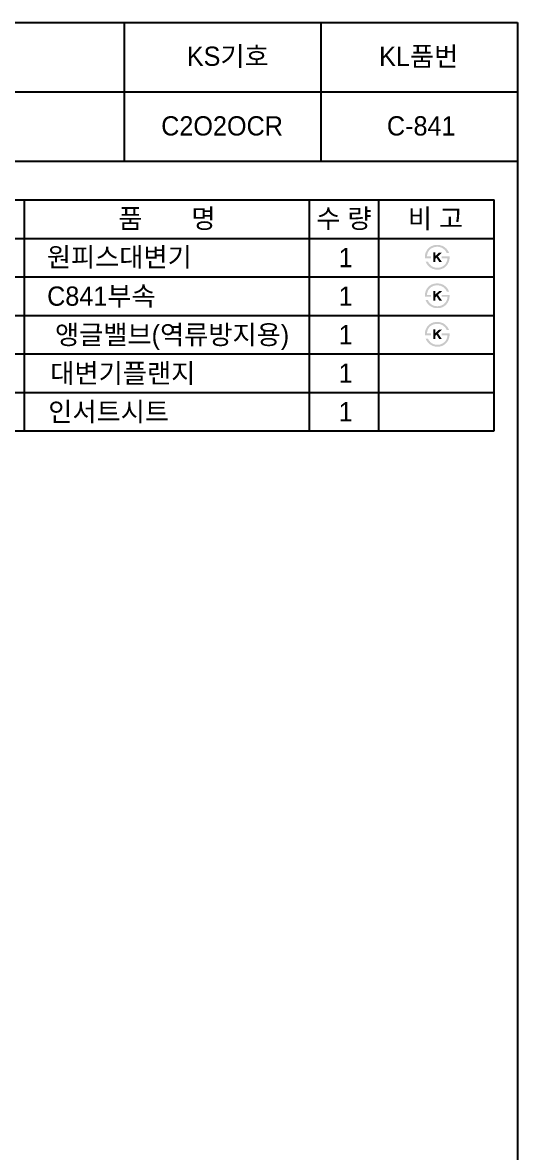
# Model space of a CAD drawing. Header units: millimetres. Extents: x 4660 to 14520, y -4429 to -1100.
# Drawn here: x 7942 to 8585, y -2566 to -1100 of the extents above; entities that cross this region are included whole.
import ezdxf
from ezdxf.enums import TextEntityAlignment as Align

# ---------------------------------------------------------------- set-up
doc = ezdxf.new("R2010")
doc.units = ezdxf.units.MM
doc.layers.add('TEXT', color=7, linetype='Continuous')
doc.layers.add('도각라인', color=255, linetype='Continuous')
doc.styles.add('타이틀', font='H2GTRM.TTF', dxfattribs={"height": 25})

msp = doc.modelspace()

# ---------------------------------------------------------------- hatches: boundary and pattern name
at = {"layer": 'TEXT'}
for points in [[(8464.7, -1405.7), (8464.7, -1405.3), (8464.7, -1404.9), (8464.7, -1404.5), (8464.7, -1404), (8464.7, -1403.6), (8464.7, -1403.2), (8464.7, -1402.8), (8464.8, -1402.4), (8464.8, -1402.1), (8464.9, -1401.7), (8464.9, -1401.3), (8465, -1400.9), (8465.1, -1400.5), (8465.2, -1400.1), (8465.3, -1399.7), (8465.4, -1399.3), (8465.5, -1398.9), (8465.7, -1398.6), (8465.8, -1398.2), (8465.9, -1397.8), (8466.1, -1397.5), (8466.3, -1397.1), (8466.4, -1396.8), (8466.6, -1396.4), (8466.8, -1396.1), (8467, -1395.7), (8467.2, -1395.4), (8467.4, -1395.1), (8467.6, -1394.8), (8467.8, -1394.5), (8468.1, -1394.2), (8468.6, -1393.5), (8468.9, -1393.2), (8469.1, -1392.9), (8469.4, -1392.6), (8469.7, -1392.4), (8470, -1392.1), (8470.3, -1391.8), (8470.6, -1391.6), (8470.9, -1391.3), (8471.3, -1391.1), (8471.6, -1390.9), (8471.9, -1390.7), (8472.3, -1390.5), (8472.6, -1390.3), (8473, -1390.1), (8473.4, -1389.9), (8473.8, -1389.7), (8474.2, -1389.6), (8474.6, -1389.4), (8475, -1389.3), (8475.4, -1389.1), (8475.9, -1389), (8476.3, -1388.9), (8476.7, -1388.8), (8477.2, -1388.7), (8477.7, -1388.6), (8478.1, -1388.5), (8478.6, -1388.5), (8479.1, -1388.4), (8479.5, -1388.4), (8480, -1388.4), (8480.5, -1388.4), (8481.3, -1388.4), (8481.7, -1388.4), (8482, -1388.4), (8482.4, -1388.5), (8482.8, -1388.5), (8483.1, -1388.6), (8483.5, -1388.6), (8483.8, -1388.7), (8484.2, -1388.7), (8484.5, -1388.8), (8484.9, -1388.9), (8485.2, -1389), (8485.5, -1389.1), (8485.9, -1389.2), (8486.2, -1389.3), (8486.5, -1389.4), (8486.8, -1389.5), (8487.1, -1389.6), (8487.5, -1389.7), (8487.8, -1389.9), (8488.1, -1390), (8488.4, -1390.2), (8488.7, -1390.3), (8489, -1390.5), (8489.2, -1390.6), (8489.5, -1390.8), (8489.8, -1391), (8490.1, -1391.2), (8490.4, -1391.4), (8490.6, -1391.6), (8490.9, -1391.8), (8491.3, -1392.1), (8491.7, -1392.5), (8492.1, -1392.9), (8492.5, -1393.2), (8492.9, -1393.6), (8493.2, -1394), (8493.6, -1394.5), (8493.9, -1394.9), (8494.2, -1395.4), (8494.5, -1395.8), (8494.8, -1396.3), (8495.1, -1396.8), (8495.4, -1397.3), (8495.6, -1397.9), (8495.9, -1398.4), (8496.1, -1398.9), (8496.1, -1398.9), (8493, -1398.9), (8493, -1398.9), (8492.9, -1398.8), (8492.9, -1398.6), (8492.8, -1398.4), (8492.7, -1398.2), (8492.7, -1398.1), (8492.6, -1397.9), (8492.5, -1397.7), (8492.4, -1397.6), (8492.3, -1397.4), (8492.2, -1397.2), (8492.1, -1397.1), (8492, -1396.9), (8491.9, -1396.7), (8491.8, -1396.6), (8491.7, -1396.4), (8491.6, -1396.2), (8491.4, -1396.1), (8491.3, -1395.9), (8491.1, -1395.6), (8490.8, -1395.3), (8490.5, -1395), (8490.2, -1394.7), (8489.8, -1394.4), (8489.5, -1394.1), (8489.1, -1393.8), (8488.9, -1393.6), (8488.7, -1393.4), (8488.4, -1393.2), (8488.2, -1393.1), (8488, -1392.9), (8487.7, -1392.8), (8487.5, -1392.6), (8487.2, -1392.5), (8487, -1392.4), (8486.7, -1392.2), (8486.5, -1392.1), (8486.2, -1392), (8486, -1391.9), (8485.7, -1391.8), (8485.5, -1391.7), (8485.2, -1391.6), (8485, -1391.5), (8484.7, -1391.4), (8484.4, -1391.4), (8484.2, -1391.3), (8483.9, -1391.2), (8483.6, -1391.2), (8483.3, -1391.1), (8483.1, -1391.1), (8482.8, -1391), (8482.5, -1391), (8482.2, -1390.9), (8482, -1390.9), (8481.7, -1390.9), (8481.4, -1390.9), (8481.1, -1390.9), (8480.8, -1390.9), (8480.5, -1390.9), (8480.1, -1390.9), (8479.8, -1390.9), (8479.4, -1390.9), (8479.1, -1391), (8478.8, -1391), (8478.4, -1391), (8478.1, -1391.1), (8477.8, -1391.1), (8477.5, -1391.2), (8477.2, -1391.3), (8476.9, -1391.3), (8476.6, -1391.4), (8476.3, -1391.5), (8476, -1391.6), (8475.7, -1391.7), (8475.4, -1391.8), (8475.1, -1391.9), (8474.8, -1392.1), (8474.6, -1392.2), (8474.3, -1392.3), (8474, -1392.5), (8473.7, -1392.6), (8473.5, -1392.8), (8473.2, -1392.9), (8473, -1393.1), (8472.7, -1393.3), (8472.5, -1393.4), (8472.2, -1393.6), (8472, -1393.8), (8471.8, -1394), (8471.5, -1394.2), (8471.3, -1394.4), (8471.1, -1394.7), (8470.8, -1394.9), (8470.6, -1395.1), (8470.4, -1395.3), (8470.2, -1395.6), (8470, -1395.8), (8469.9, -1396.1), (8469.7, -1396.3), (8469.5, -1396.6), (8469.3, -1396.8), (8469.2, -1397.1), (8469, -1397.4), (8468.9, -1397.7), (8468.7, -1397.9), (8468.6, -1398.2), (8468.5, -1398.5), (8468.4, -1398.8), (8468.3, -1399.1), (8468.2, -1399.4), (8468.1, -1399.7), (8468, -1400), (8467.9, -1400.3), (8467.8, -1400.6), (8467.7, -1401), (8467.7, -1401.3), (8467.6, -1401.6), (8467.6, -1402), (8467.5, -1402.3), (8467.5, -1402.6), (8467.5, -1403), (8467.4, -1403.3), (8467.4, -1403.3), (8472.6, -1403.3), (8472.6, -1403.3), (8472.6, -1403.3), (8472.6, -1405.7), (8472.6, -1405.7), (8472.6, -1405.7), (8464.7, -1405.7)], [(8496.9, -1403.3), (8496.9, -1403.8), (8496.9, -1404.2), (8496.8, -1404.6), (8496.8, -1405.1), (8496.8, -1405.5), (8496.7, -1405.9), (8496.7, -1406.4), (8496.6, -1406.8), (8496.6, -1407.2), (8496.5, -1407.6), (8496.4, -1408), (8496.3, -1408.4), (8496.2, -1408.9), (8496.1, -1409.3), (8495.9, -1409.7), (8495.8, -1410.1), (8495.7, -1410.4), (8495.5, -1410.8), (8495.4, -1411.2), (8495.2, -1411.6), (8495, -1411.9), (8494.8, -1412.3), (8494.7, -1412.6), (8494.5, -1413), (8494.3, -1413.3), (8494, -1413.7), (8493.8, -1414), (8493.6, -1414.3), (8493.4, -1414.6), (8493.1, -1414.9), (8492.9, -1415.2), (8492.6, -1415.5), (8492.3, -1415.8), (8492.1, -1416.1), (8491.8, -1416.4), (8491.5, -1416.7), (8491.2, -1416.9), (8490.9, -1417.2), (8490.6, -1417.4), (8490.3, -1417.6), (8490, -1417.9), (8489.7, -1418.1), (8489.3, -1418.3), (8489, -1418.5), (8488.7, -1418.7), (8488.3, -1418.9), (8488, -1419), (8487.6, -1419.2), (8487.3, -1419.4), (8486.9, -1419.5), (8486.5, -1419.7), (8486.1, -1419.8), (8485.8, -1419.9), (8485.4, -1420), (8485, -1420.1), (8484.6, -1420.2), (8484.2, -1420.3), (8483.8, -1420.4), (8483.4, -1420.4), (8483, -1420.5), (8482.6, -1420.5), (8482.2, -1420.5), (8481.8, -1420.5), (8481.4, -1420.5), (8480.7, -1420.5), (8480.1, -1420.5), (8479.4, -1420.5), (8478.8, -1420.4), (8478.2, -1420.3), (8477.9, -1420.3), (8477.6, -1420.2), (8477.3, -1420.1), (8477, -1420.1), (8476.7, -1420), (8476.4, -1419.9), (8476.1, -1419.8), (8475.8, -1419.7), (8475.5, -1419.7), (8475.2, -1419.6), (8474.9, -1419.5), (8474.7, -1419.3), (8474.4, -1419.2), (8474.1, -1419.1), (8473.8, -1419), (8473.6, -1418.9), (8473.3, -1418.7), (8473, -1418.6), (8472.8, -1418.4), (8472.5, -1418.3), (8472.3, -1418.1), (8471.7, -1417.8), (8471.5, -1417.6), (8471.2, -1417.4), (8471, -1417.3), (8470.7, -1417.1), (8470.5, -1416.9), (8470.2, -1416.7), (8470, -1416.5), (8469.7, -1416.2), (8469.5, -1416), (8469.3, -1415.8), (8469.1, -1415.6), (8468.9, -1415.3), (8468.6, -1415.1), (8468.4, -1414.9), (8468.2, -1414.6), (8468, -1414.4), (8467.8, -1414.1), (8467.7, -1413.8), (8467.5, -1413.6), (8467.3, -1413.3), (8467.1, -1413), (8466.9, -1412.7), (8466.8, -1412.5), (8466.6, -1412.2), (8466.5, -1411.9), (8466.3, -1411.6), (8466.1, -1411.3), (8465.9, -1410.6), (8465.6, -1410), (8465.6, -1410), (8468.5, -1410), (8468.5, -1410), (8468.8, -1410.4), (8469, -1410.8), (8469.2, -1411.2), (8469.5, -1411.6), (8469.7, -1412), (8470, -1412.4), (8470.2, -1412.7), (8470.5, -1413.1), (8470.8, -1413.4), (8471.1, -1413.7), (8471.3, -1414), (8471.6, -1414.3), (8471.9, -1414.6), (8472.2, -1414.9), (8472.5, -1415.1), (8472.8, -1415.4), (8473, -1415.6), (8473.3, -1415.7), (8473.5, -1415.9), (8473.7, -1416), (8474, -1416.2), (8474.2, -1416.3), (8474.5, -1416.5), (8474.7, -1416.6), (8474.9, -1416.7), (8475.2, -1416.8), (8475.5, -1417), (8475.7, -1417.1), (8476, -1417.2), (8476.2, -1417.3), (8476.5, -1417.4), (8476.8, -1417.4), (8477, -1417.5), (8477.3, -1417.6), (8477.6, -1417.6), (8477.9, -1417.7), (8478.1, -1417.8), (8478.4, -1417.8), (8478.7, -1417.8), (8479, -1417.9), (8479.3, -1417.9), (8479.6, -1417.9), (8479.9, -1417.9), (8480.2, -1418), (8480.5, -1418), (8480.8, -1418), (8481.1, -1418), (8482, -1417.9), (8482.2, -1417.9), (8482.5, -1417.9), (8482.8, -1417.9), (8483.1, -1417.8), (8483.3, -1417.8), (8483.6, -1417.8), (8483.8, -1417.7), (8484.1, -1417.7), (8484.4, -1417.6), (8484.6, -1417.5), (8484.9, -1417.5), (8485.1, -1417.4), (8485.4, -1417.3), (8485.6, -1417.2), (8485.9, -1417.1), (8486.1, -1417), (8486.4, -1416.9), (8486.6, -1416.8), (8486.9, -1416.7), (8487.1, -1416.6), (8487.3, -1416.5), (8487.6, -1416.3), (8487.8, -1416.2), (8488, -1416.1), (8488.3, -1415.9), (8488.5, -1415.8), (8488.7, -1415.6), (8489, -1415.4), (8489.2, -1415.3), (8489.4, -1415.1), (8489.7, -1414.9), (8489.9, -1414.7), (8490.2, -1414.4), (8490.4, -1414.2), (8490.6, -1414), (8490.8, -1413.7), (8491.1, -1413.5), (8491.3, -1413.2), (8491.5, -1413), (8491.6, -1412.7), (8491.8, -1412.4), (8492, -1412.2), (8492.2, -1411.9), (8492.3, -1411.6), (8492.5, -1411.3), (8492.6, -1411), (8492.8, -1410.7), (8492.9, -1410.4), (8493.1, -1410.1), (8493.2, -1409.8), (8493.3, -1409.5), (8493.4, -1409.2), (8493.5, -1408.9), (8493.6, -1408.5), (8493.7, -1408.2), (8493.7, -1407.8), (8493.8, -1407.5), (8493.9, -1407.1), (8493.9, -1406.8), (8494, -1406.4), (8494, -1406.1), (8494.1, -1405.7), (8494.1, -1405.7), (8486.6, -1405.7), (8486.6, -1405.7), (8486.6, -1405.7), (8486.6, -1403.3), (8486.6, -1403.3), (8486.6, -1403.3), (8496.9, -1403.3)], [(8478.4, -1402.6), (8483.2, -1398.3), (8487.1, -1398.3), (8481.7, -1403.2), (8486.8, -1410.7), (8483.4, -1410.7), (8479.8, -1405), (8478.4, -1406.3), (8478.4, -1410.7), (8475.5, -1410.7), (8475.5, -1398.2), (8478.4, -1398.2)], [(8464.7, -1455.7), (8464.7, -1455.3), (8464.7, -1454.9), (8464.7, -1454.5), (8464.7, -1454), (8464.7, -1453.6), (8464.7, -1453.2), (8464.7, -1452.8), (8464.8, -1452.4), (8464.8, -1452.1), (8464.9, -1451.7), (8464.9, -1451.3), (8465, -1450.9), (8465.1, -1450.5), (8465.2, -1450.1), (8465.3, -1449.7), (8465.4, -1449.3), (8465.5, -1448.9), (8465.7, -1448.6), (8465.8, -1448.2), (8465.9, -1447.8), (8466.1, -1447.5), (8466.3, -1447.1), (8466.4, -1446.8), (8466.6, -1446.4), (8466.8, -1446.1), (8467, -1445.7), (8467.2, -1445.4), (8467.4, -1445.1), (8467.6, -1444.8), (8467.8, -1444.5), (8468.1, -1444.2), (8468.6, -1443.5), (8468.9, -1443.2), (8469.1, -1442.9), (8469.4, -1442.6), (8469.7, -1442.4), (8470, -1442.1), (8470.3, -1441.8), (8470.6, -1441.6), (8470.9, -1441.3), (8471.3, -1441.1), (8471.6, -1440.9), (8471.9, -1440.7), (8472.3, -1440.5), (8472.6, -1440.3), (8473, -1440.1), (8473.4, -1439.9), (8473.8, -1439.7), (8474.2, -1439.6), (8474.6, -1439.4), (8475, -1439.3), (8475.4, -1439.1), (8475.9, -1439), (8476.3, -1438.9), (8476.7, -1438.8), (8477.2, -1438.7), (8477.7, -1438.6), (8478.1, -1438.5), (8478.6, -1438.5), (8479.1, -1438.4), (8479.5, -1438.4), (8480, -1438.4), (8480.5, -1438.4), (8481.3, -1438.4), (8481.7, -1438.4), (8482, -1438.4), (8482.4, -1438.5), (8482.8, -1438.5), (8483.1, -1438.6), (8483.5, -1438.6), (8483.8, -1438.7), (8484.2, -1438.7), (8484.5, -1438.8), (8484.9, -1438.9), (8485.2, -1439), (8485.5, -1439.1), (8485.9, -1439.2), (8486.2, -1439.3), (8486.5, -1439.4), (8486.8, -1439.5), (8487.1, -1439.6), (8487.5, -1439.7), (8487.8, -1439.9), (8488.1, -1440), (8488.4, -1440.2), (8488.7, -1440.3), (8489, -1440.5), (8489.2, -1440.6), (8489.5, -1440.8), (8489.8, -1441), (8490.1, -1441.2), (8490.4, -1441.4), (8490.6, -1441.6), (8490.9, -1441.8), (8491.3, -1442.1), (8491.7, -1442.5), (8492.1, -1442.9), (8492.5, -1443.2), (8492.9, -1443.6), (8493.2, -1444), (8493.6, -1444.5), (8493.9, -1444.9), (8494.2, -1445.4), (8494.5, -1445.8), (8494.8, -1446.3), (8495.1, -1446.8), (8495.4, -1447.3), (8495.6, -1447.9), (8495.9, -1448.4), (8496.1, -1448.9), (8496.1, -1448.9), (8493, -1448.9), (8493, -1448.9), (8492.9, -1448.8), (8492.9, -1448.6), (8492.8, -1448.4), (8492.7, -1448.2), (8492.7, -1448.1), (8492.6, -1447.9), (8492.5, -1447.7), (8492.4, -1447.6), (8492.3, -1447.4), (8492.2, -1447.2), (8492.1, -1447.1), (8492, -1446.9), (8491.9, -1446.7), (8491.8, -1446.6), (8491.7, -1446.4), (8491.6, -1446.2), (8491.4, -1446.1), (8491.3, -1445.9), (8491.1, -1445.6), (8490.8, -1445.3), (8490.5, -1445), (8490.2, -1444.7), (8489.8, -1444.4), (8489.5, -1444.1), (8489.1, -1443.8), (8488.9, -1443.6), (8488.7, -1443.4), (8488.4, -1443.2), (8488.2, -1443.1), (8488, -1442.9), (8487.7, -1442.8), (8487.5, -1442.6), (8487.2, -1442.5), (8487, -1442.4), (8486.7, -1442.2), (8486.5, -1442.1), (8486.2, -1442), (8486, -1441.9), (8485.7, -1441.8), (8485.5, -1441.7), (8485.2, -1441.6), (8485, -1441.5), (8484.7, -1441.4), (8484.4, -1441.4), (8484.2, -1441.3), (8483.9, -1441.2), (8483.6, -1441.2), (8483.3, -1441.1), (8483.1, -1441.1), (8482.8, -1441), (8482.5, -1441), (8482.2, -1440.9), (8482, -1440.9), (8481.7, -1440.9), (8481.4, -1440.9), (8481.1, -1440.9), (8480.8, -1440.9), (8480.5, -1440.9), (8480.1, -1440.9), (8479.8, -1440.9), (8479.4, -1440.9), (8479.1, -1441), (8478.8, -1441), (8478.4, -1441), (8478.1, -1441.1), (8477.8, -1441.1), (8477.5, -1441.2), (8477.2, -1441.3), (8476.9, -1441.3), (8476.6, -1441.4), (8476.3, -1441.5), (8476, -1441.6), (8475.7, -1441.7), (8475.4, -1441.8), (8475.1, -1441.9), (8474.8, -1442.1), (8474.6, -1442.2), (8474.3, -1442.3), (8474, -1442.5), (8473.7, -1442.6), (8473.5, -1442.8), (8473.2, -1442.9), (8473, -1443.1), (8472.7, -1443.3), (8472.5, -1443.4), (8472.2, -1443.6), (8472, -1443.8), (8471.8, -1444), (8471.5, -1444.2), (8471.3, -1444.4), (8471.1, -1444.7), (8470.8, -1444.9), (8470.6, -1445.1), (8470.4, -1445.3), (8470.2, -1445.6), (8470, -1445.8), (8469.9, -1446.1), (8469.7, -1446.3), (8469.5, -1446.6), (8469.3, -1446.8), (8469.2, -1447.1), (8469, -1447.4), (8468.9, -1447.7), (8468.7, -1447.9), (8468.6, -1448.2), (8468.5, -1448.5), (8468.4, -1448.8), (8468.3, -1449.1), (8468.2, -1449.4), (8468.1, -1449.7), (8468, -1450), (8467.9, -1450.3), (8467.8, -1450.6), (8467.7, -1451), (8467.7, -1451.3), (8467.6, -1451.6), (8467.6, -1452), (8467.5, -1452.3), (8467.5, -1452.6), (8467.5, -1453), (8467.4, -1453.3), (8467.4, -1453.3), (8472.6, -1453.3), (8472.6, -1453.3), (8472.6, -1453.3), (8472.6, -1455.7), (8472.6, -1455.7), (8472.6, -1455.7), (8464.7, -1455.7)], [(8478.4, -1452.6), (8483.2, -1448.3), (8487.1, -1448.3), (8481.7, -1453.2), (8486.8, -1460.7), (8483.4, -1460.7), (8479.8, -1455), (8478.4, -1456.3), (8478.4, -1460.7), (8475.5, -1460.7), (8475.5, -1448.2), (8478.4, -1448.2)], [(8496.9, -1453.3), (8496.9, -1453.8), (8496.9, -1454.2), (8496.8, -1454.6), (8496.8, -1455.1), (8496.8, -1455.5), (8496.7, -1455.9), (8496.7, -1456.4), (8496.6, -1456.8), (8496.6, -1457.2), (8496.5, -1457.6), (8496.4, -1458), (8496.3, -1458.4), (8496.2, -1458.9), (8496.1, -1459.3), (8495.9, -1459.7), (8495.8, -1460.1), (8495.7, -1460.4), (8495.5, -1460.8), (8495.4, -1461.2), (8495.2, -1461.6), (8495, -1461.9), (8494.8, -1462.3), (8494.7, -1462.6), (8494.5, -1463), (8494.3, -1463.3), (8494, -1463.7), (8493.8, -1464), (8493.6, -1464.3), (8493.4, -1464.6), (8493.1, -1464.9), (8492.9, -1465.2), (8492.6, -1465.5), (8492.3, -1465.8), (8492.1, -1466.1), (8491.8, -1466.4), (8491.5, -1466.7), (8491.2, -1466.9), (8490.9, -1467.2), (8490.6, -1467.4), (8490.3, -1467.6), (8490, -1467.9), (8489.7, -1468.1), (8489.3, -1468.3), (8489, -1468.5), (8488.7, -1468.7), (8488.3, -1468.9), (8488, -1469), (8487.6, -1469.2), (8487.3, -1469.4), (8486.9, -1469.5), (8486.5, -1469.7), (8486.1, -1469.8), (8485.8, -1469.9), (8485.4, -1470), (8485, -1470.1), (8484.6, -1470.2), (8484.2, -1470.3), (8483.8, -1470.4), (8483.4, -1470.4), (8483, -1470.5), (8482.6, -1470.5), (8482.2, -1470.5), (8481.8, -1470.5), (8481.4, -1470.5), (8480.7, -1470.5), (8480.1, -1470.5), (8479.4, -1470.5), (8478.8, -1470.4), (8478.2, -1470.3), (8477.9, -1470.3), (8477.6, -1470.2), (8477.3, -1470.1), (8477, -1470.1), (8476.7, -1470), (8476.4, -1469.9), (8476.1, -1469.8), (8475.8, -1469.7), (8475.5, -1469.7), (8475.2, -1469.6), (8474.9, -1469.5), (8474.7, -1469.3), (8474.4, -1469.2), (8474.1, -1469.1), (8473.8, -1469), (8473.6, -1468.9), (8473.3, -1468.7), (8473, -1468.6), (8472.8, -1468.4), (8472.5, -1468.3), (8472.3, -1468.1), (8471.7, -1467.8), (8471.5, -1467.6), (8471.2, -1467.4), (8471, -1467.3), (8470.7, -1467.1), (8470.5, -1466.9), (8470.2, -1466.7), (8470, -1466.5), (8469.7, -1466.2), (8469.5, -1466), (8469.3, -1465.8), (8469.1, -1465.6), (8468.9, -1465.3), (8468.6, -1465.1), (8468.4, -1464.9), (8468.2, -1464.6), (8468, -1464.4), (8467.8, -1464.1), (8467.7, -1463.8), (8467.5, -1463.6), (8467.3, -1463.3), (8467.1, -1463), (8466.9, -1462.7), (8466.8, -1462.5), (8466.6, -1462.2), (8466.5, -1461.9), (8466.3, -1461.6), (8466.1, -1461.3), (8465.9, -1460.6), (8465.6, -1460), (8465.6, -1460), (8468.5, -1460), (8468.5, -1460), (8468.8, -1460.4), (8469, -1460.8), (8469.2, -1461.2), (8469.5, -1461.6), (8469.7, -1462), (8470, -1462.4), (8470.2, -1462.7), (8470.5, -1463.1), (8470.8, -1463.4), (8471.1, -1463.7), (8471.3, -1464), (8471.6, -1464.3), (8471.9, -1464.6), (8472.2, -1464.9), (8472.5, -1465.1), (8472.8, -1465.4), (8473, -1465.6), (8473.3, -1465.7), (8473.5, -1465.9), (8473.7, -1466), (8474, -1466.2), (8474.2, -1466.3), (8474.5, -1466.5), (8474.7, -1466.6), (8474.9, -1466.7), (8475.2, -1466.8), (8475.5, -1467), (8475.7, -1467.1), (8476, -1467.2), (8476.2, -1467.3), (8476.5, -1467.4), (8476.8, -1467.4), (8477, -1467.5), (8477.3, -1467.6), (8477.6, -1467.6), (8477.9, -1467.7), (8478.1, -1467.8), (8478.4, -1467.8), (8478.7, -1467.8), (8479, -1467.9), (8479.3, -1467.9), (8479.6, -1467.9), (8479.9, -1467.9), (8480.2, -1468), (8480.5, -1468), (8480.8, -1468), (8481.1, -1468), (8482, -1467.9), (8482.2, -1467.9), (8482.5, -1467.9), (8482.8, -1467.9), (8483.1, -1467.8), (8483.3, -1467.8), (8483.6, -1467.8), (8483.8, -1467.7), (8484.1, -1467.7), (8484.4, -1467.6), (8484.6, -1467.5), (8484.9, -1467.5), (8485.1, -1467.4), (8485.4, -1467.3), (8485.6, -1467.2), (8485.9, -1467.1), (8486.1, -1467), (8486.4, -1466.9), (8486.6, -1466.8), (8486.9, -1466.7), (8487.1, -1466.6), (8487.3, -1466.5), (8487.6, -1466.3), (8487.8, -1466.2), (8488, -1466.1), (8488.3, -1465.9), (8488.5, -1465.8), (8488.7, -1465.6), (8489, -1465.4), (8489.2, -1465.3), (8489.4, -1465.1), (8489.7, -1464.9), (8489.9, -1464.7), (8490.2, -1464.4), (8490.4, -1464.2), (8490.6, -1464), (8490.8, -1463.7), (8491.1, -1463.5), (8491.3, -1463.2), (8491.5, -1463), (8491.6, -1462.7), (8491.8, -1462.4), (8492, -1462.2), (8492.2, -1461.9), (8492.3, -1461.6), (8492.5, -1461.3), (8492.6, -1461), (8492.8, -1460.7), (8492.9, -1460.4), (8493.1, -1460.1), (8493.2, -1459.8), (8493.3, -1459.5), (8493.4, -1459.2), (8493.5, -1458.9), (8493.6, -1458.5), (8493.7, -1458.2), (8493.7, -1457.8), (8493.8, -1457.5), (8493.9, -1457.1), (8493.9, -1456.8), (8494, -1456.4), (8494, -1456.1), (8494.1, -1455.7), (8494.1, -1455.7), (8486.6, -1455.7), (8486.6, -1455.7), (8486.6, -1455.7), (8486.6, -1453.3), (8486.6, -1453.3), (8486.6, -1453.3), (8496.9, -1453.3)], [(8464.7, -1505.7), (8464.7, -1505.3), (8464.7, -1504.9), (8464.7, -1504.5), (8464.7, -1504), (8464.7, -1503.6), (8464.7, -1503.2), (8464.7, -1502.8), (8464.8, -1502.4), (8464.8, -1502.1), (8464.9, -1501.7), (8464.9, -1501.3), (8465, -1500.9), (8465.1, -1500.5), (8465.2, -1500.1), (8465.3, -1499.7), (8465.4, -1499.3), (8465.5, -1498.9), (8465.7, -1498.6), (8465.8, -1498.2), (8465.9, -1497.8), (8466.1, -1497.5), (8466.3, -1497.1), (8466.4, -1496.8), (8466.6, -1496.4), (8466.8, -1496.1), (8467, -1495.7), (8467.2, -1495.4), (8467.4, -1495.1), (8467.6, -1494.8), (8467.8, -1494.5), (8468.1, -1494.2), (8468.6, -1493.5), (8468.9, -1493.2), (8469.1, -1492.9), (8469.4, -1492.6), (8469.7, -1492.4), (8470, -1492.1), (8470.3, -1491.8), (8470.6, -1491.6), (8470.9, -1491.3), (8471.3, -1491.1), (8471.6, -1490.9), (8471.9, -1490.7), (8472.3, -1490.5), (8472.6, -1490.3), (8473, -1490.1), (8473.4, -1489.9), (8473.8, -1489.7), (8474.2, -1489.6), (8474.6, -1489.4), (8475, -1489.3), (8475.4, -1489.1), (8475.9, -1489), (8476.3, -1488.9), (8476.7, -1488.8), (8477.2, -1488.7), (8477.7, -1488.6), (8478.1, -1488.5), (8478.6, -1488.5), (8479.1, -1488.4), (8479.5, -1488.4), (8480, -1488.4), (8480.5, -1488.4), (8481.3, -1488.4), (8481.7, -1488.4), (8482, -1488.4), (8482.4, -1488.5), (8482.8, -1488.5), (8483.1, -1488.6), (8483.5, -1488.6), (8483.8, -1488.7), (8484.2, -1488.7), (8484.5, -1488.8), (8484.9, -1488.9), (8485.2, -1489), (8485.5, -1489.1), (8485.9, -1489.2), (8486.2, -1489.3), (8486.5, -1489.4), (8486.8, -1489.5), (8487.1, -1489.6), (8487.5, -1489.7), (8487.8, -1489.9), (8488.1, -1490), (8488.4, -1490.2), (8488.7, -1490.3), (8489, -1490.5), (8489.2, -1490.6), (8489.5, -1490.8), (8489.8, -1491), (8490.1, -1491.2), (8490.4, -1491.4), (8490.6, -1491.6), (8490.9, -1491.8), (8491.3, -1492.1), (8491.7, -1492.5), (8492.1, -1492.9), (8492.5, -1493.2), (8492.9, -1493.6), (8493.2, -1494), (8493.6, -1494.5), (8493.9, -1494.9), (8494.2, -1495.4), (8494.5, -1495.8), (8494.8, -1496.3), (8495.1, -1496.8), (8495.4, -1497.3), (8495.6, -1497.9), (8495.9, -1498.4), (8496.1, -1498.9), (8496.1, -1498.9), (8493, -1498.9), (8493, -1498.9), (8492.9, -1498.8), (8492.9, -1498.6), (8492.8, -1498.4), (8492.7, -1498.2), (8492.7, -1498.1), (8492.6, -1497.9), (8492.5, -1497.7), (8492.4, -1497.6), (8492.3, -1497.4), (8492.2, -1497.2), (8492.1, -1497.1), (8492, -1496.9), (8491.9, -1496.7), (8491.8, -1496.6), (8491.7, -1496.4), (8491.6, -1496.2), (8491.4, -1496.1), (8491.3, -1495.9), (8491.1, -1495.6), (8490.8, -1495.3), (8490.5, -1495), (8490.2, -1494.7), (8489.8, -1494.4), (8489.5, -1494.1), (8489.1, -1493.8), (8488.9, -1493.6), (8488.7, -1493.4), (8488.4, -1493.2), (8488.2, -1493.1), (8488, -1492.9), (8487.7, -1492.8), (8487.5, -1492.6), (8487.2, -1492.5), (8487, -1492.4), (8486.7, -1492.2), (8486.5, -1492.1), (8486.2, -1492), (8486, -1491.9), (8485.7, -1491.8), (8485.5, -1491.7), (8485.2, -1491.6), (8485, -1491.5), (8484.7, -1491.4), (8484.4, -1491.4), (8484.2, -1491.3), (8483.9, -1491.2), (8483.6, -1491.2), (8483.3, -1491.1), (8483.1, -1491.1), (8482.8, -1491), (8482.5, -1491), (8482.2, -1490.9), (8482, -1490.9), (8481.7, -1490.9), (8481.4, -1490.9), (8481.1, -1490.9), (8480.8, -1490.9), (8480.5, -1490.9), (8480.1, -1490.9), (8479.8, -1490.9), (8479.4, -1490.9), (8479.1, -1491), (8478.8, -1491), (8478.4, -1491), (8478.1, -1491.1), (8477.8, -1491.1), (8477.5, -1491.2), (8477.2, -1491.3), (8476.9, -1491.3), (8476.6, -1491.4), (8476.3, -1491.5), (8476, -1491.6), (8475.7, -1491.7), (8475.4, -1491.8), (8475.1, -1491.9), (8474.8, -1492.1), (8474.6, -1492.2), (8474.3, -1492.3), (8474, -1492.5), (8473.7, -1492.6), (8473.5, -1492.8), (8473.2, -1492.9), (8473, -1493.1), (8472.7, -1493.3), (8472.5, -1493.4), (8472.2, -1493.6), (8472, -1493.8), (8471.8, -1494), (8471.5, -1494.2), (8471.3, -1494.4), (8471.1, -1494.7), (8470.8, -1494.9), (8470.6, -1495.1), (8470.4, -1495.3), (8470.2, -1495.6), (8470, -1495.8), (8469.9, -1496.1), (8469.7, -1496.3), (8469.5, -1496.6), (8469.3, -1496.8), (8469.2, -1497.1), (8469, -1497.4), (8468.9, -1497.7), (8468.7, -1497.9), (8468.6, -1498.2), (8468.5, -1498.5), (8468.4, -1498.8), (8468.3, -1499.1), (8468.2, -1499.4), (8468.1, -1499.7), (8468, -1500), (8467.9, -1500.3), (8467.8, -1500.6), (8467.7, -1501), (8467.7, -1501.3), (8467.6, -1501.6), (8467.6, -1502), (8467.5, -1502.3), (8467.5, -1502.6), (8467.5, -1503), (8467.4, -1503.3), (8467.4, -1503.3), (8472.6, -1503.3), (8472.6, -1503.3), (8472.6, -1503.3), (8472.6, -1505.7), (8472.6, -1505.7), (8472.6, -1505.7), (8464.7, -1505.7)], [(8496.9, -1503.3), (8496.9, -1503.8), (8496.9, -1504.2), (8496.8, -1504.6), (8496.8, -1505.1), (8496.8, -1505.5), (8496.7, -1505.9), (8496.7, -1506.4), (8496.6, -1506.8), (8496.6, -1507.2), (8496.5, -1507.6), (8496.4, -1508), (8496.3, -1508.4), (8496.2, -1508.9), (8496.1, -1509.3), (8495.9, -1509.7), (8495.8, -1510.1), (8495.7, -1510.4), (8495.5, -1510.8), (8495.4, -1511.2), (8495.2, -1511.6), (8495, -1511.9), (8494.8, -1512.3), (8494.7, -1512.6), (8494.5, -1513), (8494.3, -1513.3), (8494, -1513.7), (8493.8, -1514), (8493.6, -1514.3), (8493.4, -1514.6), (8493.1, -1514.9), (8492.9, -1515.2), (8492.6, -1515.5), (8492.3, -1515.8), (8492.1, -1516.1), (8491.8, -1516.4), (8491.5, -1516.7), (8491.2, -1516.9), (8490.9, -1517.2), (8490.6, -1517.4), (8490.3, -1517.6), (8490, -1517.9), (8489.7, -1518.1), (8489.3, -1518.3), (8489, -1518.5), (8488.7, -1518.7), (8488.3, -1518.9), (8488, -1519), (8487.6, -1519.2), (8487.3, -1519.4), (8486.9, -1519.5), (8486.5, -1519.7), (8486.1, -1519.8), (8485.8, -1519.9), (8485.4, -1520), (8485, -1520.1), (8484.6, -1520.2), (8484.2, -1520.3), (8483.8, -1520.4), (8483.4, -1520.4), (8483, -1520.5), (8482.6, -1520.5), (8482.2, -1520.5), (8481.8, -1520.5), (8481.4, -1520.5), (8480.7, -1520.5), (8480.1, -1520.5), (8479.4, -1520.5), (8478.8, -1520.4), (8478.2, -1520.3), (8477.9, -1520.3), (8477.6, -1520.2), (8477.3, -1520.1), (8477, -1520.1), (8476.7, -1520), (8476.4, -1519.9), (8476.1, -1519.8), (8475.8, -1519.7), (8475.5, -1519.7), (8475.2, -1519.6), (8474.9, -1519.5), (8474.7, -1519.3), (8474.4, -1519.2), (8474.1, -1519.1), (8473.8, -1519), (8473.6, -1518.9), (8473.3, -1518.7), (8473, -1518.6), (8472.8, -1518.4), (8472.5, -1518.3), (8472.3, -1518.1), (8471.7, -1517.8), (8471.5, -1517.6), (8471.2, -1517.4), (8471, -1517.3), (8470.7, -1517.1), (8470.5, -1516.9), (8470.2, -1516.7), (8470, -1516.5), (8469.7, -1516.2), (8469.5, -1516), (8469.3, -1515.8), (8469.1, -1515.6), (8468.9, -1515.3), (8468.6, -1515.1), (8468.4, -1514.9), (8468.2, -1514.6), (8468, -1514.4), (8467.8, -1514.1), (8467.7, -1513.8), (8467.5, -1513.6), (8467.3, -1513.3), (8467.1, -1513), (8466.9, -1512.7), (8466.8, -1512.5), (8466.6, -1512.2), (8466.5, -1511.9), (8466.3, -1511.6), (8466.1, -1511.3), (8465.9, -1510.6), (8465.6, -1510), (8465.6, -1510), (8468.5, -1510), (8468.5, -1510), (8468.8, -1510.4), (8469, -1510.8), (8469.2, -1511.2), (8469.5, -1511.6), (8469.7, -1512), (8470, -1512.4), (8470.2, -1512.7), (8470.5, -1513.1), (8470.8, -1513.4), (8471.1, -1513.7), (8471.3, -1514), (8471.6, -1514.3), (8471.9, -1514.6), (8472.2, -1514.9), (8472.5, -1515.1), (8472.8, -1515.4), (8473, -1515.6), (8473.3, -1515.7), (8473.5, -1515.9), (8473.7, -1516), (8474, -1516.2), (8474.2, -1516.3), (8474.5, -1516.5), (8474.7, -1516.6), (8474.9, -1516.7), (8475.2, -1516.8), (8475.5, -1517), (8475.7, -1517.1), (8476, -1517.2), (8476.2, -1517.3), (8476.5, -1517.4), (8476.8, -1517.4), (8477, -1517.5), (8477.3, -1517.6), (8477.6, -1517.6), (8477.9, -1517.7), (8478.1, -1517.8), (8478.4, -1517.8), (8478.7, -1517.8), (8479, -1517.9), (8479.3, -1517.9), (8479.6, -1517.9), (8479.9, -1517.9), (8480.2, -1518), (8480.5, -1518), (8480.8, -1518), (8481.1, -1518), (8482, -1517.9), (8482.2, -1517.9), (8482.5, -1517.9), (8482.8, -1517.9), (8483.1, -1517.8), (8483.3, -1517.8), (8483.6, -1517.8), (8483.8, -1517.7), (8484.1, -1517.7), (8484.4, -1517.6), (8484.6, -1517.5), (8484.9, -1517.5), (8485.1, -1517.4), (8485.4, -1517.3), (8485.6, -1517.2), (8485.9, -1517.1), (8486.1, -1517), (8486.4, -1516.9), (8486.6, -1516.8), (8486.9, -1516.7), (8487.1, -1516.6), (8487.3, -1516.5), (8487.6, -1516.3), (8487.8, -1516.2), (8488, -1516.1), (8488.3, -1515.9), (8488.5, -1515.8), (8488.7, -1515.6), (8489, -1515.4), (8489.2, -1515.3), (8489.4, -1515.1), (8489.7, -1514.9), (8489.9, -1514.7), (8490.2, -1514.4), (8490.4, -1514.2), (8490.6, -1514), (8490.8, -1513.7), (8491.1, -1513.5), (8491.3, -1513.2), (8491.5, -1513), (8491.6, -1512.7), (8491.8, -1512.4), (8492, -1512.2), (8492.2, -1511.9), (8492.3, -1511.6), (8492.5, -1511.3), (8492.6, -1511), (8492.8, -1510.7), (8492.9, -1510.4), (8493.1, -1510.1), (8493.2, -1509.8), (8493.3, -1509.5), (8493.4, -1509.2), (8493.5, -1508.9), (8493.6, -1508.5), (8493.7, -1508.2), (8493.7, -1507.8), (8493.8, -1507.5), (8493.9, -1507.1), (8493.9, -1506.8), (8494, -1506.4), (8494, -1506.1), (8494.1, -1505.7), (8494.1, -1505.7), (8486.6, -1505.7), (8486.6, -1505.7), (8486.6, -1505.7), (8486.6, -1503.3), (8486.6, -1503.3), (8486.6, -1503.3), (8496.9, -1503.3)], [(8478.4, -1502.6), (8483.2, -1498.3), (8487.1, -1498.3), (8481.7, -1503.2), (8486.8, -1510.7), (8483.4, -1510.7), (8479.8, -1505), (8478.4, -1506.3), (8478.4, -1510.7), (8475.5, -1510.7), (8475.5, -1498.2), (8478.4, -1498.2)]]:
    msp.add_hatch(color=256, dxfattribs=at).paths.add_polyline_path(points, flags=0)

# ---------------------------------------------------------------- linework, layer by layer
at = {"layer": '도각라인', "color": 7}
for p, q in [((6784.8, -1099.9), (8584.8, -1099.9)), ((8074.8, -1279.9), (8074.8, -1099.9)), ((8329.8, -1279.9), (8329.8, -1099.9)), ((8584.8, -1099.9), (8584.8, -3629.9)), ((7304.8, -1189.9), (8584.8, -1189.9)), ((6784.8, -1279.9), (8584.8, -1279.9)), ((7759.8, -1329.9), (8554.8, -1329.9)), ((7944.8, -1579.9), (7944.8, -1329.9)), ((8314.8, -1579.9), (8314.8, -1329.9)), ((8404.8, -1579.9), (8404.8, -1329.9)), ((8554.8, -1579.9), (8554.8, -1329.9)), ((7759.8, -1379.9), (8554.8, -1379.9)), ((7759.8, -1429.9), (8554.8, -1429.9)), ((7759.8, -1479.9), (8554.8, -1479.9)), ((7759.8, -1529.9), (8554.8, -1529.9)), ((7759.8, -1579.9), (8554.8, -1579.9)), ((7944.8, -1629.9), (7944.8, -1579.9)), ((8314.8, -1629.9), (8314.8, -1579.9)), ((8404.8, -1629.9), (8404.8, -1579.9)), ((8554.8, -1629.9), (8554.8, -1579.9)), ((7759.8, -1629.9), (8554.8, -1629.9))]:
    msp.add_line(p, q, dxfattribs=at)

# ---------------------------------------------------------------- texts
at = {"layer": 'TEXT', "style": '타이틀'}
for s, p in [('KS기호', (8208.7, -1143.5)), ('KL품번', (8456.6, -1143.7)), ('C2O2OCR', (8201.3, -1233.9)), ('C-841', (8459.9, -1233.9)), ('품       명', (8129.7, -1354.1)), ('수 량', (8359.6, -1354.1)), ('비 고', (8478.5, -1354.1)), ('원피스대변기', (8067.9, -1404.2)), ('1', (8361.8, -1404.9)), ('C841부속', (8044.6, -1454.9)), ('1', (8361.8, -1454.9)), ('앵글밸브(역류방지용)', (8136.4, -1504.9)), ('1', (8361.8, -1504.9)), ('대변기플랜지', (8072.4, -1554.9)), ('1', (8361.8, -1554.9)), ('인서트시트', (8054, -1604.9)), ('1', (8361.8, -1604.9))]:
    msp.add_text(s, height=25, dxfattribs=at).set_placement(p, align=Align.MIDDLE_CENTER)

doc.saveas('drawing.dxf')
